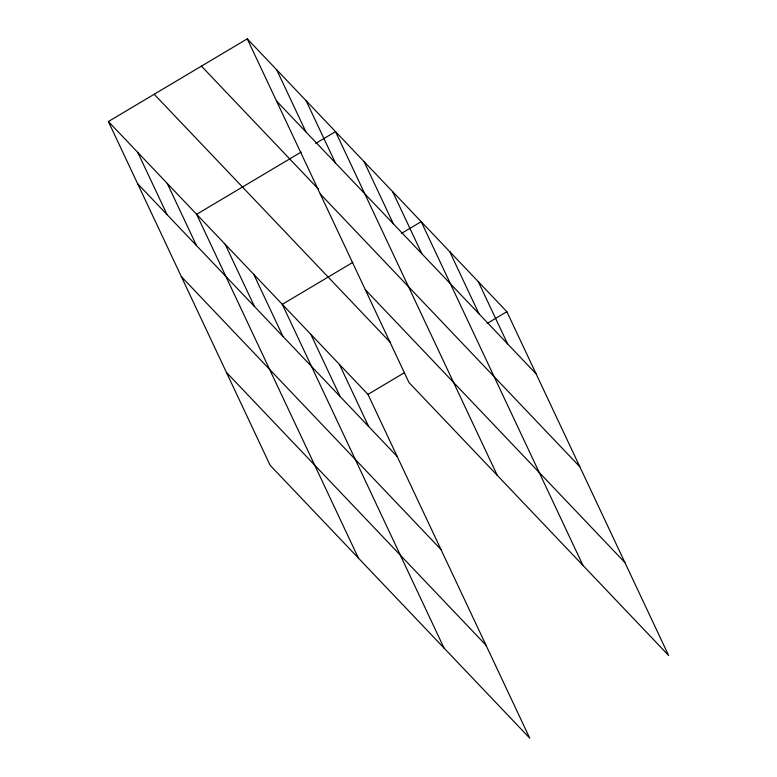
<?xml version="1.0" encoding="UTF-8"?>
<svg xmlns="http://www.w3.org/2000/svg" width="777" height="777" viewBox="0 0 777 777"><rect width="100%" height="100%" fill="white"/><g stroke="black" fill="none" stroke-linecap="round" stroke-linejoin="round"><path stroke-width="1.17" d="M108.372 121.533L367.977 394.395L529.739 738.15L270.134 465.297L108.372 121.533L247.261 38.85L506.866 311.703L668.628 655.467L409.023 382.605L247.261 38.85M301.155 152.088L196.639 214.306L358.401 558.071M315.734 143.405L335.528 131.624L497.29 475.378M352.777 262.393L282.304 304.351L444.065 648.105M401.408 233.45L421.192 221.659L582.954 565.423M367.977 394.395L404.428 372.688M487.072 323.485L506.866 311.703M276.505 101L536.111 373.854M201.428 66.132L318.249 188.918M320.241 193.929L579.836 466.783M365.297 289.675L624.893 562.529M154.205 94.25L390.151 342.239M137.616 183.683L397.222 456.536M181.352 276.612L440.947 549.465M226.408 372.368L486.004 645.221M478.311 281.692L507.556 343.832M449.747 251.68L478.991 313.821M392.638 191.647L421.882 253.797M364.083 161.635L393.327 223.786M306.109 100.699L335.353 162.84M276.69 69.775L305.934 131.915M339.423 364.374L368.667 426.524M310.858 334.363L340.103 396.513M253.749 274.339L282.993 336.48M225.194 244.318L254.438 306.468M167.22 183.382L196.464 245.532M137.801 152.457L167.045 214.607"/></g></svg>
